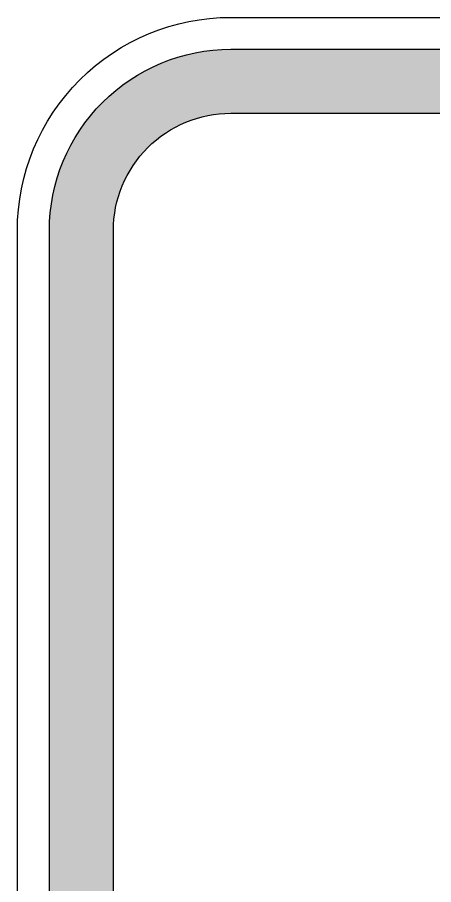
# Model space of a CAD drawing. Header units: millimetres. Extents: x 83 to 303, y 129 to 265.
# Drawn here: x 83.04 to 102.55, y 223.95 to 264.62 of the extents above; entities that cross this region are included whole.
import ezdxf

# ---------------------------------------------------------------- set-up
doc = ezdxf.new("R2010")
doc.units = ezdxf.units.MM
for name, color, linetype in [('L18', 4, 'Continuous'), ('L25', 1, 'Continuous'), ('L35', 3, 'Continuous')]:
    doc.layers.add(name, color=color, linetype=linetype)

msp = doc.modelspace()

# ---------------------------------------------------------------- hatches: boundary and pattern name
at = {"layer": 'L25'}
h = msp.add_hatch(color=256, dxfattribs=at)
edge = h.paths.add_edge_path(flags=16)
edge.add_line((87.543, 154.618), (87.543, 254.618))
edge.add_arc((93.043, 254.618), 5.5, 90, 180, ccw=False)
edge.add_line((93.043, 260.118), (293.043, 260.118))
edge.add_arc((293.043, 254.618), 5.5, 0, 90, ccw=False)
edge.add_line((298.543, 254.618), (298.543, 154.618))
edge.add_arc((293.043, 154.618), 5.5, 270, 360, ccw=False)
edge.add_line((293.043, 149.118), (93.043, 149.118))
edge.add_arc((93.043, 154.618), 5.5, 180, 270, ccw=False)
edge = h.paths.add_edge_path()
edge.add_line((84.543, 154.618), (84.543, 254.618))
edge.add_arc((93.043, 254.618), 8.5, 90, 180, ccw=False)
edge.add_line((93.043, 263.118), (293.043, 263.118))
edge.add_arc((293.043, 254.618), 8.5, 0, 90, ccw=False)
edge.add_line((301.543, 254.618), (301.543, 154.618))
edge.add_arc((293.043, 154.618), 8.5, -90, 0, ccw=False)
edge.add_line((293.043, 146.118), (93.043, 146.118))
edge.add_arc((93.043, 154.618), 8.5, 180, 270, ccw=False)

# ---------------------------------------------------------------- linework, layer by layer
at = {"layer": 'L18'}
for points in [[(84.543, 154.618), (84.543, 254.618, -0.414214), (93.043, 263.118), (293.043, 263.118, -0.414214), (301.543, 254.618), (301.543, 154.618, -0.414214), (293.043, 146.118), (93.043, 146.118, -0.414214)], [(87.543, 154.618), (87.543, 254.618, -0.414214), (93.043, 260.118), (293.043, 260.118, -0.414214), (298.543, 254.618), (298.543, 154.618, -0.414214), (293.043, 149.118), (93.043, 149.118, -0.414214)]]:
    msp.add_lwpolyline(points, format="xyb", close=True, dxfattribs=at)
at = {"layer": 'L35'}
msp.add_lwpolyline([(83.043, 154.618), (83.043, 254.618, -0.414214), (93.043, 264.618), (293.043, 264.618, -0.414214), (303.043, 254.618), (303.043, 154.618, -0.414214), (293.043, 144.618), (93.043, 144.618, -0.414214)], format="xyb", close=True, dxfattribs=at)

doc.saveas('drawing.dxf')
